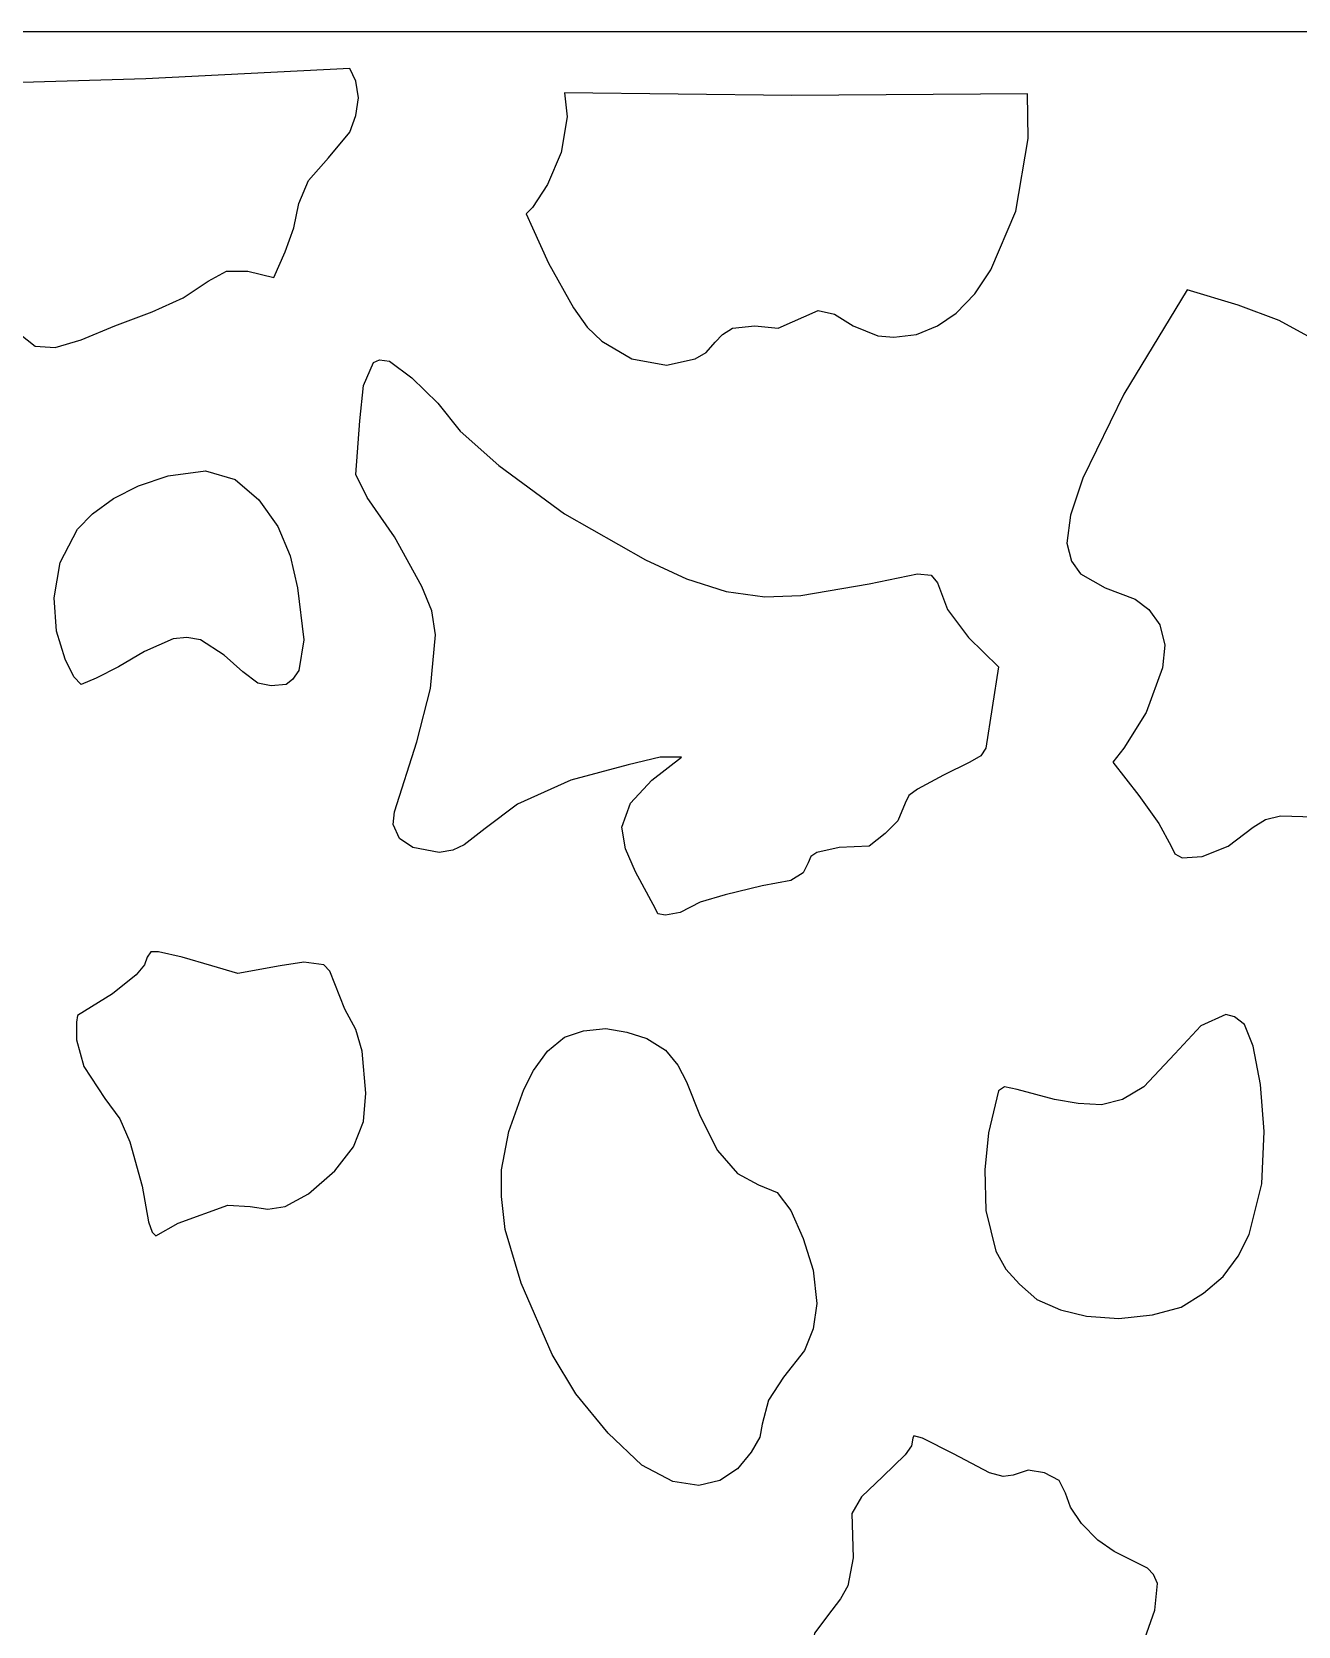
# Model space of a CAD drawing. Header units: centimetres. Extents: x 14.6 to 27.5, y -9.5 to 9.4.
# Drawn here: x 22.965 to 25.328, y 6.43 to 9.406 of the extents above; entities that cross this region are included whole.
import ezdxf

# ---------------------------------------------------------------- set-up
doc = ezdxf.new("R2010")
doc.units = ezdxf.units.CM
doc.header["$MEASUREMENT"] = 0
doc.layers.add('layer 1', color=7, linetype='Continuous')

msp = doc.modelspace()

# ---------------------------------------------------------------- linework, layer by layer
at = {"layer": 'layer 1', "color": 250}
for points, knots in [([(27.5, -9.49904), (27.5, -9.49904), (21.19814, -9.50001), (21.19814, -9.50001), (21.19814, -9.50001), (21.19814, -9.50001), (21.19814, 9.40559), (21.19814, 9.40559), (21.19814, 9.40559), (21.19814, 9.40559), (27.5, 9.40559), (27.5, 9.40559), (27.5, 9.40559), (27.5, 9.40559), (27.5, -9.49904), (27.5, -9.49904)], [0, 0, 0, 0, 0.2, 0.2, 0.2, 0.2, 0.4, 0.4, 0.4, 0.4, 0.6, 0.6, 0.6, 0.6, 1, 1, 1, 1]), ([(23.55854, 9.33722), (23.55854, 9.33722), (23.57009, 9.31339), (23.57009, 9.31339), (23.57009, 9.31339), (23.57009, 9.31339), (23.57464, 9.2824), (23.57464, 9.2824), (23.57464, 9.2824), (23.57464, 9.2824), (23.57009, 9.24927), (23.57009, 9.24927), (23.57009, 9.24927), (23.57009, 9.24927), (23.55854, 9.21828), (23.55854, 9.21828), (23.55854, 9.21828), (23.55854, 9.21828), (23.51897, 9.17082), (23.51897, 9.17082), (23.51897, 9.17082), (23.51897, 9.17082), (23.48186, 9.12801), (23.48186, 9.12801), (23.48186, 9.12801), (23.48186, 9.12801), (23.46331, 9.08521), (23.46331, 9.08521), (23.46331, 9.08521), (23.46331, 9.08521), (23.4542, 9.04007), (23.4542, 9.04007), (23.4542, 9.04007), (23.4542, 9.04007), (23.43775, 8.99494), (23.43775, 8.99494), (23.43775, 8.99494), (23.43775, 8.99494), (23.41709, 8.94748), (23.41709, 8.94748), (23.41709, 8.94748), (23.41709, 8.94748), (23.36843, 8.9593), (23.36843, 8.9593), (23.36843, 8.9593), (23.36843, 8.9593), (23.32887, 8.9593), (23.32887, 8.9593), (23.32887, 8.9593), (23.32887, 8.9593), (23.29421, 8.94031), (23.29421, 8.94031), (23.29421, 8.94031), (23.29421, 8.94031), (23.24764, 8.90932), (23.24764, 8.90932), (23.24764, 8.90932), (23.24764, 8.90932), (23.18988, 8.88317), (23.18988, 8.88317), (23.18988, 8.88317), (23.18988, 8.88317), (23.12021, 8.85702), (23.12021, 8.85702), (23.12021, 8.85702), (23.12021, 8.85702), (23.05754, 8.83087), (23.05754, 8.83087), (23.05754, 8.83087), (23.05754, 8.83087), (23.00887, 8.81673), (23.00887, 8.81673), (23.00887, 8.81673), (23.00887, 8.81673), (22.97176, 8.81906), (22.97176, 8.81906), (22.97176, 8.81906), (22.97176, 8.81906), (22.94165, 8.84288), (22.94165, 8.84288), (22.94165, 8.84288), (22.94165, 8.84288), (22.914, 8.8762), (22.914, 8.8762), (22.914, 8.8762), (22.914, 8.8762), (22.89299, 8.91416), (22.89299, 8.91416), (22.89299, 8.91416), (22.89299, 8.91416), (22.88389, 8.95213), (22.88389, 8.95213), (22.88389, 8.95213), (22.88389, 8.95213), (22.86288, 9.30855), (22.86288, 9.30855), (22.86288, 9.30855), (22.86288, 9.30855), (23.17797, 9.31804), (23.17797, 9.31804), (23.17797, 9.31804), (23.17797, 9.31804), (23.55854, 9.33722), (23.55854, 9.33722)], [0, 0, 0, 0, 0.037037, 0.037037, 0.037037, 0.037037, 0.0740741, 0.0740741, 0.0740741, 0.0740741, 0.1111111, 0.1111111, 0.1111111, 0.1111111, 0.1481481, 0.1481481, 0.1481481, 0.1481481, 0.1851852, 0.1851852, 0.1851852, 0.1851852, 0.2222222, 0.2222222, 0.2222222, 0.2222222, 0.2592593, 0.2592593, 0.2592593, 0.2592593, 0.2962963, 0.2962963, 0.2962963, 0.2962963, 0.3333333, 0.3333333, 0.3333333, 0.3333333, 0.3703704, 0.3703704, 0.3703704, 0.3703704, 0.4074074, 0.4074074, 0.4074074, 0.4074074, 0.4444444, 0.4444444, 0.4444444, 0.4444444, 0.4814815, 0.4814815, 0.4814815, 0.4814815, 0.5185185, 0.5185185, 0.5185185, 0.5185185, 0.5555556, 0.5555556, 0.5555556, 0.5555556, 0.5925926, 0.5925926, 0.5925926, 0.5925926, 0.6296296, 0.6296296, 0.6296296, 0.6296296, 0.6666667, 0.6666667, 0.6666667, 0.6666667, 0.7037037, 0.7037037, 0.7037037, 0.7037037, 0.7407407, 0.7407407, 0.7407407, 0.7407407, 0.7777778, 0.7777778, 0.7777778, 0.7777778, 0.8148148, 0.8148148, 0.8148148, 0.8148148, 0.8518519, 0.8518519, 0.8518519, 0.8518519, 0.8888889, 0.8888889, 0.8888889, 0.8888889, 0.9259259, 0.9259259, 0.9259259, 0.9259259, 1, 1, 1, 1]), ([(24.82311, 9.28976), (24.82311, 9.28976), (24.82451, 9.20647), (24.82451, 9.20647), (24.82451, 9.20647), (24.82451, 9.20647), (24.80105, 9.07107), (24.80105, 9.07107), (24.80105, 9.07107), (24.80105, 9.07107), (24.75484, 8.96162), (24.75484, 8.96162), (24.75484, 8.96162), (24.75484, 8.96162), (24.72473, 8.91649), (24.72473, 8.91649), (24.72473, 8.91649), (24.72473, 8.91649), (24.69007, 8.88085), (24.69007, 8.88085), (24.69007, 8.88085), (24.69007, 8.88085), (24.65506, 8.85702), (24.65506, 8.85702), (24.65506, 8.85702), (24.65506, 8.85702), (24.61585, 8.84056), (24.61585, 8.84056), (24.61585, 8.84056), (24.61585, 8.84056), (24.57383, 8.83571), (24.57383, 8.83571), (24.57383, 8.83571), (24.57383, 8.83571), (24.54373, 8.83804), (24.54373, 8.83804), (24.54373, 8.83804), (24.54373, 8.83804), (24.49751, 8.85702), (24.49751, 8.85702), (24.49751, 8.85702), (24.49751, 8.85702), (24.46285, 8.87852), (24.46285, 8.87852), (24.46285, 8.87852), (24.46285, 8.87852), (24.43239, 8.88569), (24.43239, 8.88569), (24.43239, 8.88569), (24.43239, 8.88569), (24.35817, 8.85237), (24.35817, 8.85237), (24.35817, 8.85237), (24.35817, 8.85237), (24.31441, 8.85702), (24.31441, 8.85702), (24.31441, 8.85702), (24.31441, 8.85702), (24.2724, 8.85237), (24.2724, 8.85237), (24.2724, 8.85237), (24.2724, 8.85237), (24.25384, 8.84056), (24.25384, 8.84056), (24.25384, 8.84056), (24.25384, 8.84056), (24.24019, 8.82622), (24.24019, 8.82622), (24.24019, 8.82622), (24.24019, 8.82622), (24.22373, 8.80724), (24.22373, 8.80724), (24.22373, 8.80724), (24.22373, 8.80724), (24.20308, 8.79523), (24.20308, 8.79523), (24.20308, 8.79523), (24.20308, 8.79523), (24.14951, 8.78341), (24.14951, 8.78341), (24.14951, 8.78341), (24.14951, 8.78341), (24.08474, 8.79523), (24.08474, 8.79523), (24.08474, 8.79523), (24.08474, 8.79523), (24.02907, 8.82855), (24.02907, 8.82855), (24.02907, 8.82855), (24.02907, 8.82855), (24.00142, 8.8547), (24.00142, 8.8547), (24.00142, 8.8547), (24.00142, 8.8547), (23.97586, 8.89034), (23.97586, 8.89034), (23.97586, 8.89034), (23.97586, 8.89034), (23.92929, 8.97363), (23.92929, 8.97363), (23.92929, 8.97363), (23.92929, 8.97363), (23.89919, 9.04007), (23.89919, 9.04007), (23.89919, 9.04007), (23.89919, 9.04007), (23.88763, 9.06622), (23.88763, 9.06622), (23.88763, 9.06622), (23.88763, 9.06622), (23.89919, 9.07804), (23.89919, 9.07804), (23.89919, 9.07804), (23.89919, 9.07804), (23.92719, 9.12085), (23.92719, 9.12085), (23.92719, 9.12085), (23.92719, 9.12085), (23.95275, 9.18032), (23.95275, 9.18032), (23.95275, 9.18032), (23.95275, 9.18032), (23.9643, 9.24676), (23.9643, 9.24676), (23.9643, 9.24676), (23.9643, 9.24676), (23.9594, 9.29189), (23.9594, 9.29189), (23.9594, 9.29189), (23.9594, 9.29189), (24.38338, 9.28685), (24.38338, 9.28685), (24.38338, 9.28685), (24.38338, 9.28685), (24.82311, 9.28976), (24.82311, 9.28976)], [0, 0, 0, 0, 0.0285714, 0.0285714, 0.0285714, 0.0285714, 0.0571429, 0.0571429, 0.0571429, 0.0571429, 0.0857143, 0.0857143, 0.0857143, 0.0857143, 0.1142857, 0.1142857, 0.1142857, 0.1142857, 0.1428571, 0.1428571, 0.1428571, 0.1428571, 0.1714286, 0.1714286, 0.1714286, 0.1714286, 0.2, 0.2, 0.2, 0.2, 0.2285714, 0.2285714, 0.2285714, 0.2285714, 0.2571429, 0.2571429, 0.2571429, 0.2571429, 0.2857143, 0.2857143, 0.2857143, 0.2857143, 0.3142857, 0.3142857, 0.3142857, 0.3142857, 0.3428571, 0.3428571, 0.3428571, 0.3428571, 0.3714286, 0.3714286, 0.3714286, 0.3714286, 0.4, 0.4, 0.4, 0.4, 0.4285714, 0.4285714, 0.4285714, 0.4285714, 0.4571429, 0.4571429, 0.4571429, 0.4571429, 0.4857143, 0.4857143, 0.4857143, 0.4857143, 0.5142857, 0.5142857, 0.5142857, 0.5142857, 0.5428571, 0.5428571, 0.5428571, 0.5428571, 0.5714286, 0.5714286, 0.5714286, 0.5714286, 0.6, 0.6, 0.6, 0.6, 0.6285714, 0.6285714, 0.6285714, 0.6285714, 0.6571429, 0.6571429, 0.6571429, 0.6571429, 0.6857143, 0.6857143, 0.6857143, 0.6857143, 0.7142857, 0.7142857, 0.7142857, 0.7142857, 0.7428571, 0.7428571, 0.7428571, 0.7428571, 0.7714286, 0.7714286, 0.7714286, 0.7714286, 0.8, 0.8, 0.8, 0.8, 0.8285714, 0.8285714, 0.8285714, 0.8285714, 0.8571429, 0.8571429, 0.8571429, 0.8571429, 0.8857143, 0.8857143, 0.8857143, 0.8857143, 0.9142857, 0.9142857, 0.9142857, 0.9142857, 0.9428571, 0.9428571, 0.9428571, 0.9428571, 1, 1, 1, 1]), ([(25.07028, 8.29915), (25.07028, 8.29915), (25.04927, 8.32763), (25.04927, 8.32763), (25.04927, 8.32763), (25.04927, 8.32763), (25.02372, 8.34661), (25.02372, 8.34661), (25.02372, 8.34661), (25.02372, 8.34661), (24.96805, 8.36811), (24.96805, 8.36811), (24.96805, 8.36811), (24.96805, 8.36811), (24.92184, 8.39426), (24.92184, 8.39426), (24.92184, 8.39426), (24.92184, 8.39426), (24.90538, 8.41789), (24.90538, 8.41789), (24.90538, 8.41789), (24.90538, 8.41789), (24.89628, 8.45121), (24.89628, 8.45121), (24.89628, 8.45121), (24.89628, 8.45121), (24.90328, 8.50351), (24.90328, 8.50351), (24.90328, 8.50351), (24.90328, 8.50351), (24.92639, 8.57247), (24.92639, 8.57247), (24.92639, 8.57247), (24.92639, 8.57247), (25.00306, 8.72937), (25.00306, 8.72937), (25.00306, 8.72937), (25.00306, 8.72937), (25.12105, 8.92424), (25.12105, 8.92424), (25.12105, 8.92424), (25.12105, 8.92424), (25.21627, 8.89557), (25.21627, 8.89557), (25.21627, 8.89557), (25.21627, 8.89557), (25.2926, 8.86709), (25.2926, 8.86709), (25.2926, 8.86709), (25.2926, 8.86709), (25.35316, 8.83378), (25.35316, 8.83378), (25.35316, 8.83378), (25.35316, 8.83378), (25.39027, 8.79581), (25.39027, 8.79581), (25.39027, 8.79581), (25.39027, 8.79581), (25.42949, 8.75068), (25.42949, 8.75068), (25.42949, 8.75068), (25.42949, 8.75068), (25.45749, 8.69121), (25.45749, 8.69121), (25.45749, 8.69121), (25.45749, 8.69121), (25.4666, 8.62477), (25.4666, 8.62477), (25.4666, 8.62477), (25.4666, 8.62477), (25.4666, 8.29431), (25.4666, 8.29431), (25.4666, 8.29431), (25.4666, 8.29431), (25.4666, 8.22554), (25.4666, 8.22554), (25.4666, 8.22554), (25.4666, 8.22554), (25.45959, 8.17324), (25.45959, 8.17324), (25.45959, 8.17324), (25.45959, 8.17324), (25.44104, 8.13993), (25.44104, 8.13993), (25.44104, 8.13993), (25.44104, 8.13993), (25.42949, 8.13276), (25.42949, 8.13276), (25.42949, 8.13276), (25.42949, 8.13276), (25.41338, 8.13276), (25.41338, 8.13276), (25.41338, 8.13276), (25.41338, 8.13276), (25.38782, 8.1376), (25.38782, 8.1376), (25.38782, 8.1376), (25.38782, 8.1376), (25.39693, 8.12579), (25.39693, 8.12579), (25.39693, 8.12579), (25.39693, 8.12579), (25.40638, 8.08763), (25.40638, 8.08763), (25.40638, 8.08763), (25.40638, 8.08763), (25.42493, 8.03784), (25.42493, 8.03784), (25.42493, 8.03784), (25.42493, 8.03784), (25.45259, 7.98787), (25.45259, 7.98787), (25.45259, 7.98787), (25.45259, 7.98787), (25.4736, 7.94506), (25.4736, 7.94506), (25.4736, 7.94506), (25.4736, 7.94506), (25.47115, 7.93072), (25.47115, 7.93072), (25.47115, 7.93072), (25.47115, 7.93072), (25.45749, 7.92608), (25.45749, 7.92608), (25.45749, 7.92608), (25.45749, 7.92608), (25.41338, 7.93072), (25.41338, 7.93072), (25.41338, 7.93072), (25.41338, 7.93072), (25.35771, 7.94041), (25.35771, 7.94041), (25.35771, 7.94041), (25.35771, 7.94041), (25.29505, 7.94273), (25.29505, 7.94273), (25.29505, 7.94273), (25.29505, 7.94273), (25.26739, 7.93557), (25.26739, 7.93557), (25.26739, 7.93557), (25.26739, 7.93557), (25.24393, 7.92123), (25.24393, 7.92123), (25.24393, 7.92123), (25.24393, 7.92123), (25.19772, 7.88559), (25.19772, 7.88559), (25.19772, 7.88559), (25.19772, 7.88559), (25.14905, 7.86661), (25.14905, 7.86661), (25.14905, 7.86661), (25.14905, 7.86661), (25.11194, 7.86428), (25.11194, 7.86428), (25.11194, 7.86428), (25.11194, 7.86428), (25.09794, 7.87145), (25.09794, 7.87145), (25.09794, 7.87145), (25.09794, 7.87145), (25.09094, 7.88559), (25.09094, 7.88559), (25.09094, 7.88559), (25.09094, 7.88559), (25.06783, 7.9284), (25.06783, 7.9284), (25.06783, 7.9284), (25.06783, 7.9284), (25.03072, 7.9807), (25.03072, 7.9807), (25.03072, 7.9807), (25.03072, 7.9807), (24.98205, 8.04249), (24.98205, 8.04249), (24.98205, 8.04249), (24.98205, 8.04249), (25.00306, 8.06864), (25.00306, 8.06864), (25.00306, 8.06864), (25.00306, 8.06864), (25.04472, 8.13528), (25.04472, 8.13528), (25.04472, 8.13528), (25.04472, 8.13528), (25.07483, 8.21838), (25.07483, 8.21838), (25.07483, 8.21838), (25.07483, 8.21838), (25.07938, 8.26119), (25.07938, 8.26119), (25.07938, 8.26119), (25.07938, 8.26119), (25.07028, 8.29915), (25.07028, 8.29915)], [0, 0, 0, 0, 0.02, 0.02, 0.02, 0.02, 0.04, 0.04, 0.04, 0.04, 0.06, 0.06, 0.06, 0.06, 0.08, 0.08, 0.08, 0.08, 0.1, 0.1, 0.1, 0.1, 0.12, 0.12, 0.12, 0.12, 0.14, 0.14, 0.14, 0.14, 0.16, 0.16, 0.16, 0.16, 0.18, 0.18, 0.18, 0.18, 0.2, 0.2, 0.2, 0.2, 0.22, 0.22, 0.22, 0.22, 0.24, 0.24, 0.24, 0.24, 0.26, 0.26, 0.26, 0.26, 0.28, 0.28, 0.28, 0.28, 0.3, 0.3, 0.3, 0.3, 0.32, 0.32, 0.32, 0.32, 0.34, 0.34, 0.34, 0.34, 0.36, 0.36, 0.36, 0.36, 0.38, 0.38, 0.38, 0.38, 0.4, 0.4, 0.4, 0.4, 0.42, 0.42, 0.42, 0.42, 0.44, 0.44, 0.44, 0.44, 0.46, 0.46, 0.46, 0.46, 0.48, 0.48, 0.48, 0.48, 0.5, 0.5, 0.5, 0.5, 0.52, 0.52, 0.52, 0.52, 0.54, 0.54, 0.54, 0.54, 0.56, 0.56, 0.56, 0.56, 0.58, 0.58, 0.58, 0.58, 0.6, 0.6, 0.6, 0.6, 0.62, 0.62, 0.62, 0.62, 0.64, 0.64, 0.64, 0.64, 0.66, 0.66, 0.66, 0.66, 0.68, 0.68, 0.68, 0.68, 0.7, 0.7, 0.7, 0.7, 0.72, 0.72, 0.72, 0.72, 0.74, 0.74, 0.74, 0.74, 0.76, 0.76, 0.76, 0.76, 0.78, 0.78, 0.78, 0.78, 0.8, 0.8, 0.8, 0.8, 0.82, 0.82, 0.82, 0.82, 0.84, 0.84, 0.84, 0.84, 0.86, 0.86, 0.86, 0.86, 0.88, 0.88, 0.88, 0.88, 0.9, 0.9, 0.9, 0.9, 0.92, 0.92, 0.92, 0.92, 0.94, 0.94, 0.94, 0.94, 0.96, 0.96, 0.96, 0.96, 1, 1, 1, 1]), ([(23.57009, 8.57964), (23.57009, 8.57964), (23.59074, 8.53683), (23.59074, 8.53683), (23.59074, 8.53683), (23.59074, 8.53683), (23.64186, 8.46322), (23.64186, 8.46322), (23.64186, 8.46322), (23.64186, 8.46322), (23.69297, 8.37043), (23.69297, 8.37043), (23.69297, 8.37043), (23.69297, 8.37043), (23.71153, 8.3253), (23.71153, 8.3253), (23.71153, 8.3253), (23.71153, 8.3253), (23.71853, 8.28017), (23.71853, 8.28017), (23.71853, 8.28017), (23.71853, 8.28017), (23.70908, 8.18041), (23.70908, 8.18041), (23.70908, 8.18041), (23.70908, 8.18041), (23.68352, 8.08046), (23.68352, 8.08046), (23.68352, 8.08046), (23.68352, 8.08046), (23.64186, 7.9499), (23.64186, 7.9499), (23.64186, 7.9499), (23.64186, 7.9499), (23.63976, 7.92608), (23.63976, 7.92608), (23.63976, 7.92608), (23.63976, 7.92608), (23.65131, 7.89993), (23.65131, 7.89993), (23.65131, 7.89993), (23.65131, 7.89993), (23.67652, 7.88327), (23.67652, 7.88327), (23.67652, 7.88327), (23.67652, 7.88327), (23.72553, 7.87378), (23.72553, 7.87378), (23.72553, 7.87378), (23.72553, 7.87378), (23.75074, 7.87862), (23.75074, 7.87862), (23.75074, 7.87862), (23.75074, 7.87862), (23.77175, 7.88811), (23.77175, 7.88811), (23.77175, 7.88811), (23.77175, 7.88811), (23.81131, 7.91891), (23.81131, 7.91891), (23.81131, 7.91891), (23.81131, 7.91891), (23.87153, 7.96404), (23.87153, 7.96404), (23.87153, 7.96404), (23.87153, 7.96404), (23.97131, 8.00918), (23.97131, 8.00918), (23.97131, 8.00918), (23.97131, 8.00918), (24.07774, 8.03784), (24.07774, 8.03784), (24.07774, 8.03784), (24.07774, 8.03784), (24.13796, 8.05198), (24.13796, 8.05198), (24.13796, 8.05198), (24.13796, 8.05198), (24.17752, 8.05198), (24.17752, 8.05198), (24.17752, 8.05198), (24.17752, 8.05198), (24.12185, 8.00918), (24.12185, 8.00918), (24.12185, 8.00918), (24.12185, 8.00918), (24.08229, 7.96637), (24.08229, 7.96637), (24.08229, 7.96637), (24.08229, 7.96637), (24.06618, 7.92123), (24.06618, 7.92123), (24.06618, 7.92123), (24.06618, 7.92123), (24.07319, 7.88094), (24.07319, 7.88094), (24.07319, 7.88094), (24.07319, 7.88094), (24.09174, 7.83813), (24.09174, 7.83813), (24.09174, 7.83813), (24.09174, 7.83813), (24.12885, 7.76917), (24.12885, 7.76917), (24.12885, 7.76917), (24.12885, 7.76917), (24.1334, 7.75968), (24.1334, 7.75968), (24.1334, 7.75968), (24.1334, 7.75968), (24.14741, 7.75736), (24.14741, 7.75736), (24.14741, 7.75736), (24.14741, 7.75736), (24.17507, 7.76201), (24.17507, 7.76201), (24.17507, 7.76201), (24.17507, 7.76201), (24.21218, 7.78118), (24.21218, 7.78118), (24.21218, 7.78118), (24.21218, 7.78118), (24.25874, 7.79533), (24.25874, 7.79533), (24.25874, 7.79533), (24.25874, 7.79533), (24.32806, 7.81198), (24.32806, 7.81198), (24.32806, 7.81198), (24.32806, 7.81198), (24.38163, 7.82148), (24.38163, 7.82148), (24.38163, 7.82148), (24.38163, 7.82148), (24.40473, 7.83581), (24.40473, 7.83581), (24.40473, 7.83581), (24.40473, 7.83581), (24.41384, 7.85479), (24.41384, 7.85479), (24.41384, 7.85479), (24.41384, 7.85479), (24.41874, 7.86661), (24.41874, 7.86661), (24.41874, 7.86661), (24.41874, 7.86661), (24.43029, 7.87378), (24.43029, 7.87378), (24.43029, 7.87378), (24.43029, 7.87378), (24.47195, 7.88327), (24.47195, 7.88327), (24.47195, 7.88327), (24.47195, 7.88327), (24.52762, 7.88559), (24.52762, 7.88559), (24.52762, 7.88559), (24.52762, 7.88559), (24.55773, 7.90942), (24.55773, 7.90942), (24.55773, 7.90942), (24.55773, 7.90942), (24.58084, 7.93324), (24.58084, 7.93324), (24.58084, 7.93324), (24.58084, 7.93324), (24.59484, 7.96637), (24.59484, 7.96637), (24.59484, 7.96637), (24.59484, 7.96637), (24.60184, 7.9807), (24.60184, 7.9807), (24.60184, 7.9807), (24.60184, 7.9807), (24.61795, 7.99252), (24.61795, 7.99252), (24.61795, 7.99252), (24.61795, 7.99252), (24.66661, 8.01867), (24.66661, 8.01867), (24.66661, 8.01867), (24.66661, 8.01867), (24.71528, 8.04249), (24.71528, 8.04249), (24.71528, 8.04249), (24.71528, 8.04249), (24.73628, 8.05431), (24.73628, 8.05431), (24.73628, 8.05431), (24.73628, 8.05431), (24.74538, 8.06864), (24.74538, 8.06864), (24.74538, 8.06864), (24.74538, 8.06864), (24.76884, 8.2207), (24.76884, 8.2207), (24.76884, 8.2207), (24.76884, 8.2207), (24.71318, 8.27533), (24.71318, 8.27533), (24.71318, 8.27533), (24.71318, 8.27533), (24.67361, 8.32763), (24.67361, 8.32763), (24.67361, 8.32763), (24.67361, 8.32763), (24.65506, 8.3776), (24.65506, 8.3776), (24.65506, 8.3776), (24.65506, 8.3776), (24.6435, 8.39174), (24.6435, 8.39174), (24.6435, 8.39174), (24.6435, 8.39174), (24.61795, 8.39426), (24.61795, 8.39426), (24.61795, 8.39426), (24.61795, 8.39426), (24.52762, 8.37528), (24.52762, 8.37528), (24.52762, 8.37528), (24.52762, 8.37528), (24.40018, 8.35378), (24.40018, 8.35378), (24.40018, 8.35378), (24.40018, 8.35378), (24.33296, 8.35145), (24.33296, 8.35145), (24.33296, 8.35145), (24.33296, 8.35145), (24.26084, 8.36094), (24.26084, 8.36094), (24.26084, 8.36094), (24.26084, 8.36094), (24.18662, 8.38477), (24.18662, 8.38477), (24.18662, 8.38477), (24.18662, 8.38477), (24.1103, 8.42041), (24.1103, 8.42041), (24.1103, 8.42041), (24.1103, 8.42041), (23.9594, 8.50583), (23.9594, 8.50583), (23.9594, 8.50583), (23.9594, 8.50583), (23.83652, 8.59629), (23.83652, 8.59629), (23.83652, 8.59629), (23.83652, 8.59629), (23.76475, 8.66041), (23.76475, 8.66041), (23.76475, 8.66041), (23.76475, 8.66041), (23.72308, 8.71271), (23.72308, 8.71271), (23.72308, 8.71271), (23.72308, 8.71271), (23.67442, 8.76017), (23.67442, 8.76017), (23.67442, 8.76017), (23.67442, 8.76017), (23.63276, 8.79116), (23.63276, 8.79116), (23.63276, 8.79116), (23.63276, 8.79116), (23.6142, 8.79349), (23.6142, 8.79349), (23.6142, 8.79349), (23.6142, 8.79349), (23.60265, 8.78864), (23.60265, 8.78864), (23.60265, 8.78864), (23.60265, 8.78864), (23.58409, 8.74584), (23.58409, 8.74584), (23.58409, 8.74584), (23.58409, 8.74584), (23.57709, 8.67939), (23.57709, 8.67939), (23.57709, 8.67939), (23.57709, 8.67939), (23.57009, 8.57964), (23.57009, 8.57964)], [0, 0, 0, 0, 0.0138889, 0.0138889, 0.0138889, 0.0138889, 0.0277778, 0.0277778, 0.0277778, 0.0277778, 0.0416667, 0.0416667, 0.0416667, 0.0416667, 0.0555556, 0.0555556, 0.0555556, 0.0555556, 0.0694444, 0.0694444, 0.0694444, 0.0694444, 0.0833333, 0.0833333, 0.0833333, 0.0833333, 0.0972222, 0.0972222, 0.0972222, 0.0972222, 0.1111111, 0.1111111, 0.1111111, 0.1111111, 0.125, 0.125, 0.125, 0.125, 0.1388889, 0.1388889, 0.1388889, 0.1388889, 0.1527778, 0.1527778, 0.1527778, 0.1527778, 0.1666667, 0.1666667, 0.1666667, 0.1666667, 0.1805556, 0.1805556, 0.1805556, 0.1805556, 0.1944444, 0.1944444, 0.1944444, 0.1944444, 0.2083333, 0.2083333, 0.2083333, 0.2083333, 0.2222222, 0.2222222, 0.2222222, 0.2222222, 0.2361111, 0.2361111, 0.2361111, 0.2361111, 0.25, 0.25, 0.25, 0.25, 0.2638889, 0.2638889, 0.2638889, 0.2638889, 0.2777778, 0.2777778, 0.2777778, 0.2777778, 0.2916667, 0.2916667, 0.2916667, 0.2916667, 0.3055556, 0.3055556, 0.3055556, 0.3055556, 0.3194444, 0.3194444, 0.3194444, 0.3194444, 0.3333333, 0.3333333, 0.3333333, 0.3333333, 0.3472222, 0.3472222, 0.3472222, 0.3472222, 0.3611111, 0.3611111, 0.3611111, 0.3611111, 0.375, 0.375, 0.375, 0.375, 0.3888889, 0.3888889, 0.3888889, 0.3888889, 0.4027778, 0.4027778, 0.4027778, 0.4027778, 0.4166667, 0.4166667, 0.4166667, 0.4166667, 0.4305556, 0.4305556, 0.4305556, 0.4305556, 0.4444444, 0.4444444, 0.4444444, 0.4444444, 0.4583333, 0.4583333, 0.4583333, 0.4583333, 0.4722222, 0.4722222, 0.4722222, 0.4722222, 0.4861111, 0.4861111, 0.4861111, 0.4861111, 0.5, 0.5, 0.5, 0.5, 0.5138889, 0.5138889, 0.5138889, 0.5138889, 0.5277778, 0.5277778, 0.5277778, 0.5277778, 0.5416667, 0.5416667, 0.5416667, 0.5416667, 0.5555556, 0.5555556, 0.5555556, 0.5555556, 0.5694444, 0.5694444, 0.5694444, 0.5694444, 0.5833333, 0.5833333, 0.5833333, 0.5833333, 0.5972222, 0.5972222, 0.5972222, 0.5972222, 0.6111111, 0.6111111, 0.6111111, 0.6111111, 0.625, 0.625, 0.625, 0.625, 0.6388889, 0.6388889, 0.6388889, 0.6388889, 0.6527778, 0.6527778, 0.6527778, 0.6527778, 0.6666667, 0.6666667, 0.6666667, 0.6666667, 0.6805556, 0.6805556, 0.6805556, 0.6805556, 0.6944444, 0.6944444, 0.6944444, 0.6944444, 0.7083333, 0.7083333, 0.7083333, 0.7083333, 0.7222222, 0.7222222, 0.7222222, 0.7222222, 0.7361111, 0.7361111, 0.7361111, 0.7361111, 0.75, 0.75, 0.75, 0.75, 0.7638889, 0.7638889, 0.7638889, 0.7638889, 0.7777778, 0.7777778, 0.7777778, 0.7777778, 0.7916667, 0.7916667, 0.7916667, 0.7916667, 0.8055556, 0.8055556, 0.8055556, 0.8055556, 0.8194444, 0.8194444, 0.8194444, 0.8194444, 0.8333333, 0.8333333, 0.8333333, 0.8333333, 0.8472222, 0.8472222, 0.8472222, 0.8472222, 0.8611111, 0.8611111, 0.8611111, 0.8611111, 0.875, 0.875, 0.875, 0.875, 0.8888889, 0.8888889, 0.8888889, 0.8888889, 0.9027778, 0.9027778, 0.9027778, 0.9027778, 0.9166667, 0.9166667, 0.9166667, 0.9166667, 0.9305556, 0.9305556, 0.9305556, 0.9305556, 0.9444444, 0.9444444, 0.9444444, 0.9444444, 0.9583333, 0.9583333, 0.9583333, 0.9583333, 0.9722222, 0.9722222, 0.9722222, 0.9722222, 1, 1, 1, 1]), ([(23.05754, 8.18738), (23.05754, 8.18738), (23.08555, 8.19939), (23.08555, 8.19939), (23.08555, 8.19939), (23.08555, 8.19939), (23.12721, 8.2207), (23.12721, 8.2207), (23.12721, 8.2207), (23.12721, 8.2207), (23.17587, 8.24918), (23.17587, 8.24918), (23.17587, 8.24918), (23.17587, 8.24918), (23.22909, 8.273), (23.22909, 8.273), (23.22909, 8.273), (23.22909, 8.273), (23.25465, 8.27533), (23.25465, 8.27533), (23.25465, 8.27533), (23.25465, 8.27533), (23.2802, 8.27068), (23.2802, 8.27068), (23.2802, 8.27068), (23.2802, 8.27068), (23.32432, 8.2422), (23.32432, 8.2422), (23.32432, 8.2422), (23.32432, 8.2422), (23.35898, 8.21121), (23.35898, 8.21121), (23.35898, 8.21121), (23.35898, 8.21121), (23.38698, 8.1899), (23.38698, 8.1899), (23.38698, 8.1899), (23.38698, 8.1899), (23.41219, 8.18506), (23.41219, 8.18506), (23.41219, 8.18506), (23.41219, 8.18506), (23.4402, 8.18738), (23.4402, 8.18738), (23.4402, 8.18738), (23.4402, 8.18738), (23.45175, 8.19688), (23.45175, 8.19688), (23.45175, 8.19688), (23.45175, 8.19688), (23.46331, 8.21353), (23.46331, 8.21353), (23.46331, 8.21353), (23.46331, 8.21353), (23.47276, 8.27068), (23.47276, 8.27068), (23.47276, 8.27068), (23.47276, 8.27068), (23.46121, 8.36811), (23.46121, 8.36811), (23.46121, 8.36811), (23.46121, 8.36811), (23.4472, 8.42758), (23.4472, 8.42758), (23.4472, 8.42758), (23.4472, 8.42758), (23.4241, 8.4822), (23.4241, 8.4822), (23.4241, 8.4822), (23.4241, 8.4822), (23.38909, 8.53198), (23.38909, 8.53198), (23.38909, 8.53198), (23.38909, 8.53198), (23.34497, 8.57014), (23.34497, 8.57014), (23.34497, 8.57014), (23.34497, 8.57014), (23.28966, 8.58661), (23.28966, 8.58661), (23.28966, 8.58661), (23.28966, 8.58661), (23.21999, 8.57712), (23.21999, 8.57712), (23.21999, 8.57712), (23.21999, 8.57712), (23.16432, 8.55813), (23.16432, 8.55813), (23.16432, 8.55813), (23.16432, 8.55813), (23.11776, 8.5345), (23.11776, 8.5345), (23.11776, 8.5345), (23.11776, 8.5345), (23.07854, 8.50583), (23.07854, 8.50583), (23.07854, 8.50583), (23.07854, 8.50583), (23.05054, 8.47736), (23.05054, 8.47736), (23.05054, 8.47736), (23.05054, 8.47736), (23.01833, 8.41557), (23.01833, 8.41557), (23.01833, 8.41557), (23.01833, 8.41557), (23.00677, 8.34913), (23.00677, 8.34913), (23.00677, 8.34913), (23.00677, 8.34913), (23.01132, 8.28734), (23.01132, 8.28734), (23.01132, 8.28734), (23.01132, 8.28734), (23.02743, 8.23504), (23.02743, 8.23504), (23.02743, 8.23504), (23.02743, 8.23504), (23.04388, 8.20172), (23.04388, 8.20172), (23.04388, 8.20172), (23.04388, 8.20172), (23.05754, 8.18738), (23.05754, 8.18738)], [0, 0, 0, 0, 0.03125, 0.03125, 0.03125, 0.03125, 0.0625, 0.0625, 0.0625, 0.0625, 0.09375, 0.09375, 0.09375, 0.09375, 0.125, 0.125, 0.125, 0.125, 0.15625, 0.15625, 0.15625, 0.15625, 0.1875, 0.1875, 0.1875, 0.1875, 0.21875, 0.21875, 0.21875, 0.21875, 0.25, 0.25, 0.25, 0.25, 0.28125, 0.28125, 0.28125, 0.28125, 0.3125, 0.3125, 0.3125, 0.3125, 0.34375, 0.34375, 0.34375, 0.34375, 0.375, 0.375, 0.375, 0.375, 0.40625, 0.40625, 0.40625, 0.40625, 0.4375, 0.4375, 0.4375, 0.4375, 0.46875, 0.46875, 0.46875, 0.46875, 0.5, 0.5, 0.5, 0.5, 0.53125, 0.53125, 0.53125, 0.53125, 0.5625, 0.5625, 0.5625, 0.5625, 0.59375, 0.59375, 0.59375, 0.59375, 0.625, 0.625, 0.625, 0.625, 0.65625, 0.65625, 0.65625, 0.65625, 0.6875, 0.6875, 0.6875, 0.6875, 0.71875, 0.71875, 0.71875, 0.71875, 0.75, 0.75, 0.75, 0.75, 0.78125, 0.78125, 0.78125, 0.78125, 0.8125, 0.8125, 0.8125, 0.8125, 0.84375, 0.84375, 0.84375, 0.84375, 0.875, 0.875, 0.875, 0.875, 0.90625, 0.90625, 0.90625, 0.90625, 0.9375, 0.9375, 0.9375, 0.9375, 1, 1, 1, 1]), ([(23.19688, 7.15842), (23.19688, 7.15842), (23.18988, 7.16559), (23.18988, 7.16559), (23.18988, 7.16559), (23.18988, 7.16559), (23.18287, 7.18457), (23.18287, 7.18457), (23.18287, 7.18457), (23.18287, 7.18457), (23.17132, 7.25121), (23.17132, 7.25121), (23.17132, 7.25121), (23.17132, 7.25121), (23.14821, 7.33431), (23.14821, 7.33431), (23.14821, 7.33431), (23.14821, 7.33431), (23.12966, 7.37712), (23.12966, 7.37712), (23.12966, 7.37712), (23.12966, 7.37712), (23.10165, 7.41508), (23.10165, 7.41508), (23.10165, 7.41508), (23.10165, 7.41508), (23.06244, 7.47455), (23.06244, 7.47455), (23.06244, 7.47455), (23.06244, 7.47455), (23.04844, 7.52453), (23.04844, 7.52453), (23.04844, 7.52453), (23.04844, 7.52453), (23.04844, 7.55765), (23.04844, 7.55765), (23.04844, 7.55765), (23.04844, 7.55765), (23.05054, 7.56966), (23.05054, 7.56966), (23.05054, 7.56966), (23.05054, 7.56966), (23.11565, 7.60995), (23.11565, 7.60995), (23.11565, 7.60995), (23.11565, 7.60995), (23.15977, 7.64559), (23.15977, 7.64559), (23.15977, 7.64559), (23.15977, 7.64559), (23.17587, 7.66457), (23.17587, 7.66457), (23.17587, 7.66457), (23.17587, 7.66457), (23.18042, 7.67891), (23.18042, 7.67891), (23.18042, 7.67891), (23.18042, 7.67891), (23.18743, 7.6884), (23.18743, 7.6884), (23.18743, 7.6884), (23.18743, 7.6884), (23.20143, 7.6884), (23.20143, 7.6884), (23.20143, 7.6884), (23.20143, 7.6884), (23.24554, 7.67891), (23.24554, 7.67891), (23.24554, 7.67891), (23.24554, 7.67891), (23.30121, 7.66225), (23.30121, 7.66225), (23.30121, 7.66225), (23.30121, 7.66225), (23.34987, 7.64811), (23.34987, 7.64811), (23.34987, 7.64811), (23.34987, 7.64811), (23.42865, 7.66225), (23.42865, 7.66225), (23.42865, 7.66225), (23.42865, 7.66225), (23.47276, 7.66942), (23.47276, 7.66942), (23.47276, 7.66942), (23.47276, 7.66942), (23.50987, 7.66457), (23.50987, 7.66457), (23.50987, 7.66457), (23.50987, 7.66457), (23.52142, 7.65276), (23.52142, 7.65276), (23.52142, 7.65276), (23.52142, 7.65276), (23.53053, 7.62893), (23.53053, 7.62893), (23.53053, 7.62893), (23.53053, 7.62893), (23.54908, 7.58147), (23.54908, 7.58147), (23.54908, 7.58147), (23.54908, 7.58147), (23.57009, 7.54351), (23.57009, 7.54351), (23.57009, 7.54351), (23.57009, 7.54351), (23.58164, 7.50302), (23.58164, 7.50302), (23.58164, 7.50302), (23.58164, 7.50302), (23.58864, 7.42457), (23.58864, 7.42457), (23.58864, 7.42457), (23.58864, 7.42457), (23.58409, 7.37227), (23.58409, 7.37227), (23.58409, 7.37227), (23.58409, 7.37227), (23.56554, 7.32482), (23.56554, 7.32482), (23.56554, 7.32482), (23.56554, 7.32482), (23.53053, 7.27968), (23.53053, 7.27968), (23.53053, 7.27968), (23.53053, 7.27968), (23.48186, 7.23687), (23.48186, 7.23687), (23.48186, 7.23687), (23.48186, 7.23687), (23.43775, 7.21324), (23.43775, 7.21324), (23.43775, 7.21324), (23.43775, 7.21324), (23.40554, 7.2084), (23.40554, 7.2084), (23.40554, 7.2084), (23.40554, 7.2084), (23.37298, 7.21324), (23.37298, 7.21324), (23.37298, 7.21324), (23.37298, 7.21324), (23.33132, 7.21557), (23.33132, 7.21557), (23.33132, 7.21557), (23.33132, 7.21557), (23.23854, 7.18225), (23.23854, 7.18225), (23.23854, 7.18225), (23.23854, 7.18225), (23.19688, 7.15842), (23.19688, 7.15842)], [0, 0, 0, 0, 0.025641, 0.025641, 0.025641, 0.025641, 0.0512821, 0.0512821, 0.0512821, 0.0512821, 0.0769231, 0.0769231, 0.0769231, 0.0769231, 0.1025641, 0.1025641, 0.1025641, 0.1025641, 0.1282051, 0.1282051, 0.1282051, 0.1282051, 0.1538462, 0.1538462, 0.1538462, 0.1538462, 0.1794872, 0.1794872, 0.1794872, 0.1794872, 0.2051282, 0.2051282, 0.2051282, 0.2051282, 0.2307692, 0.2307692, 0.2307692, 0.2307692, 0.2564103, 0.2564103, 0.2564103, 0.2564103, 0.2820513, 0.2820513, 0.2820513, 0.2820513, 0.3076923, 0.3076923, 0.3076923, 0.3076923, 0.3333333, 0.3333333, 0.3333333, 0.3333333, 0.3589744, 0.3589744, 0.3589744, 0.3589744, 0.3846154, 0.3846154, 0.3846154, 0.3846154, 0.4102564, 0.4102564, 0.4102564, 0.4102564, 0.4358974, 0.4358974, 0.4358974, 0.4358974, 0.4615385, 0.4615385, 0.4615385, 0.4615385, 0.4871795, 0.4871795, 0.4871795, 0.4871795, 0.5128205, 0.5128205, 0.5128205, 0.5128205, 0.5384615, 0.5384615, 0.5384615, 0.5384615, 0.5641026, 0.5641026, 0.5641026, 0.5641026, 0.5897436, 0.5897436, 0.5897436, 0.5897436, 0.6153846, 0.6153846, 0.6153846, 0.6153846, 0.6410256, 0.6410256, 0.6410256, 0.6410256, 0.6666667, 0.6666667, 0.6666667, 0.6666667, 0.6923077, 0.6923077, 0.6923077, 0.6923077, 0.7179487, 0.7179487, 0.7179487, 0.7179487, 0.7435897, 0.7435897, 0.7435897, 0.7435897, 0.7692308, 0.7692308, 0.7692308, 0.7692308, 0.7948718, 0.7948718, 0.7948718, 0.7948718, 0.8205128, 0.8205128, 0.8205128, 0.8205128, 0.8461538, 0.8461538, 0.8461538, 0.8461538, 0.8717949, 0.8717949, 0.8717949, 0.8717949, 0.8974359, 0.8974359, 0.8974359, 0.8974359, 0.9230769, 0.9230769, 0.9230769, 0.9230769, 0.9487179, 0.9487179, 0.9487179, 0.9487179, 1, 1, 1, 1]), ([(24.76884, 7.42942), (24.76884, 7.42942), (24.78039, 7.43658), (24.78039, 7.43658), (24.78039, 7.43658), (24.78039, 7.43658), (24.8035, 7.43174), (24.8035, 7.43174), (24.8035, 7.43174), (24.8035, 7.43174), (24.87317, 7.41276), (24.87317, 7.41276), (24.87317, 7.41276), (24.87317, 7.41276), (24.91729, 7.40559), (24.91729, 7.40559), (24.91729, 7.40559), (24.91729, 7.40559), (24.96105, 7.40327), (24.96105, 7.40327), (24.96105, 7.40327), (24.96105, 7.40327), (25.00061, 7.41276), (25.00061, 7.41276), (25.00061, 7.41276), (25.00061, 7.41276), (25.04017, 7.43658), (25.04017, 7.43658), (25.04017, 7.43658), (25.04017, 7.43658), (25.09794, 7.49838), (25.09794, 7.49838), (25.09794, 7.49838), (25.09794, 7.49838), (25.1466, 7.55068), (25.1466, 7.55068), (25.1466, 7.55068), (25.1466, 7.55068), (25.19317, 7.57198), (25.19317, 7.57198), (25.19317, 7.57198), (25.19317, 7.57198), (25.20927, 7.56714), (25.20927, 7.56714), (25.20927, 7.56714), (25.20927, 7.56714), (25.22783, 7.553), (25.22783, 7.553), (25.22783, 7.553), (25.22783, 7.553), (25.24393, 7.51252), (25.24393, 7.51252), (25.24393, 7.51252), (25.24393, 7.51252), (25.25794, 7.44123), (25.25794, 7.44123), (25.25794, 7.44123), (25.25794, 7.44123), (25.26494, 7.35329), (25.26494, 7.35329), (25.26494, 7.35329), (25.26494, 7.35329), (25.26039, 7.25586), (25.26039, 7.25586), (25.26039, 7.25586), (25.26039, 7.25586), (25.23693, 7.16094), (25.23693, 7.16094), (25.23693, 7.16094), (25.23693, 7.16094), (25.21627, 7.12046), (25.21627, 7.12046), (25.21627, 7.12046), (25.21627, 7.12046), (25.18827, 7.08249), (25.18827, 7.08249), (25.18827, 7.08249), (25.18827, 7.08249), (25.15115, 7.0515), (25.15115, 7.0515), (25.15115, 7.0515), (25.15115, 7.0515), (25.10949, 7.02535), (25.10949, 7.02535), (25.10949, 7.02535), (25.10949, 7.02535), (25.05628, 7.01121), (25.05628, 7.01121), (25.05628, 7.01121), (25.05628, 7.01121), (24.99361, 7.00404), (24.99361, 7.00404), (24.99361, 7.00404), (24.99361, 7.00404), (24.93339, 7.00869), (24.93339, 7.00869), (24.93339, 7.00869), (24.93339, 7.00869), (24.88473, 7.0207), (24.88473, 7.0207), (24.88473, 7.0207), (24.88473, 7.0207), (24.84061, 7.03968), (24.84061, 7.03968), (24.84061, 7.03968), (24.84061, 7.03968), (24.80805, 7.06816), (24.80805, 7.06816), (24.80805, 7.06816), (24.80805, 7.06816), (24.7825, 7.09663), (24.7825, 7.09663), (24.7825, 7.09663), (24.7825, 7.09663), (24.76394, 7.12995), (24.76394, 7.12995), (24.76394, 7.12995), (24.76394, 7.12995), (24.74538, 7.20607), (24.74538, 7.20607), (24.74538, 7.20607), (24.74538, 7.20607), (24.74328, 7.28201), (24.74328, 7.28201), (24.74328, 7.28201), (24.74328, 7.28201), (24.75029, 7.35097), (24.75029, 7.35097), (24.75029, 7.35097), (24.75029, 7.35097), (24.76884, 7.42942), (24.76884, 7.42942)], [0, 0, 0, 0, 0.0294118, 0.0294118, 0.0294118, 0.0294118, 0.0588235, 0.0588235, 0.0588235, 0.0588235, 0.0882353, 0.0882353, 0.0882353, 0.0882353, 0.1176471, 0.1176471, 0.1176471, 0.1176471, 0.1470588, 0.1470588, 0.1470588, 0.1470588, 0.1764706, 0.1764706, 0.1764706, 0.1764706, 0.2058824, 0.2058824, 0.2058824, 0.2058824, 0.2352941, 0.2352941, 0.2352941, 0.2352941, 0.2647059, 0.2647059, 0.2647059, 0.2647059, 0.2941176, 0.2941176, 0.2941176, 0.2941176, 0.3235294, 0.3235294, 0.3235294, 0.3235294, 0.3529412, 0.3529412, 0.3529412, 0.3529412, 0.3823529, 0.3823529, 0.3823529, 0.3823529, 0.4117647, 0.4117647, 0.4117647, 0.4117647, 0.4411765, 0.4411765, 0.4411765, 0.4411765, 0.4705882, 0.4705882, 0.4705882, 0.4705882, 0.5, 0.5, 0.5, 0.5, 0.5294118, 0.5294118, 0.5294118, 0.5294118, 0.5588235, 0.5588235, 0.5588235, 0.5588235, 0.5882353, 0.5882353, 0.5882353, 0.5882353, 0.6176471, 0.6176471, 0.6176471, 0.6176471, 0.6470588, 0.6470588, 0.6470588, 0.6470588, 0.6764706, 0.6764706, 0.6764706, 0.6764706, 0.7058824, 0.7058824, 0.7058824, 0.7058824, 0.7352941, 0.7352941, 0.7352941, 0.7352941, 0.7647059, 0.7647059, 0.7647059, 0.7647059, 0.7941176, 0.7941176, 0.7941176, 0.7941176, 0.8235294, 0.8235294, 0.8235294, 0.8235294, 0.8529412, 0.8529412, 0.8529412, 0.8529412, 0.8823529, 0.8823529, 0.8823529, 0.8823529, 0.9117647, 0.9117647, 0.9117647, 0.9117647, 0.9411765, 0.9411765, 0.9411765, 0.9411765, 1, 1, 1, 1]), ([(23.84142, 7.23222), (23.84142, 7.23222), (23.84842, 7.17043), (23.84842, 7.17043), (23.84842, 7.17043), (23.84842, 7.17043), (23.87853, 7.07048), (23.87853, 7.07048), (23.87853, 7.07048), (23.87853, 7.07048), (23.9363, 6.93741), (23.9363, 6.93741), (23.9363, 6.93741), (23.9363, 6.93741), (23.98041, 6.8638), (23.98041, 6.8638), (23.98041, 6.8638), (23.98041, 6.8638), (24.04063, 6.79019), (24.04063, 6.79019), (24.04063, 6.79019), (24.04063, 6.79019), (24.1033, 6.73072), (24.1033, 6.73072), (24.1033, 6.73072), (24.1033, 6.73072), (24.16141, 6.69992), (24.16141, 6.69992), (24.16141, 6.69992), (24.16141, 6.69992), (24.21008, 6.69276), (24.21008, 6.69276), (24.21008, 6.69276), (24.21008, 6.69276), (24.24929, 6.70225), (24.24929, 6.70225), (24.24929, 6.70225), (24.24929, 6.70225), (24.28185, 6.72356), (24.28185, 6.72356), (24.28185, 6.72356), (24.28185, 6.72356), (24.30741, 6.75455), (24.30741, 6.75455), (24.30741, 6.75455), (24.30741, 6.75455), (24.32351, 6.78302), (24.32351, 6.78302), (24.32351, 6.78302), (24.32351, 6.78302), (24.32806, 6.80685), (24.32806, 6.80685), (24.32806, 6.80685), (24.32806, 6.80685), (24.33997, 6.85198), (24.33997, 6.85198), (24.33997, 6.85198), (24.33997, 6.85198), (24.36762, 6.89479), (24.36762, 6.89479), (24.36762, 6.89479), (24.36762, 6.89479), (24.40719, 6.94457), (24.40719, 6.94457), (24.40719, 6.94457), (24.40719, 6.94457), (24.42329, 6.98506), (24.42329, 6.98506), (24.42329, 6.98506), (24.42329, 6.98506), (24.43029, 7.03252), (24.43029, 7.03252), (24.43029, 7.03252), (24.43029, 7.03252), (24.42329, 7.09431), (24.42329, 7.09431), (24.42329, 7.09431), (24.42329, 7.09431), (24.40473, 7.15377), (24.40473, 7.15377), (24.40473, 7.15377), (24.40473, 7.15377), (24.38163, 7.20607), (24.38163, 7.20607), (24.38163, 7.20607), (24.38163, 7.20607), (24.35607, 7.2392), (24.35607, 7.2392), (24.35607, 7.2392), (24.35607, 7.2392), (24.32141, 7.25353), (24.32141, 7.25353), (24.32141, 7.25353), (24.32141, 7.25353), (24.28185, 7.27484), (24.28185, 7.27484), (24.28185, 7.27484), (24.28185, 7.27484), (24.24474, 7.31765), (24.24474, 7.31765), (24.24474, 7.31765), (24.24474, 7.31765), (24.21218, 7.38196), (24.21218, 7.38196), (24.21218, 7.38196), (24.21218, 7.38196), (24.18662, 7.44608), (24.18662, 7.44608), (24.18662, 7.44608), (24.18662, 7.44608), (24.17052, 7.47687), (24.17052, 7.47687), (24.17052, 7.47687), (24.17052, 7.47687), (24.14741, 7.50535), (24.14741, 7.50535), (24.14741, 7.50535), (24.14741, 7.50535), (24.11275, 7.52685), (24.11275, 7.52685), (24.11275, 7.52685), (24.11275, 7.52685), (24.07564, 7.53867), (24.07564, 7.53867), (24.07564, 7.53867), (24.07564, 7.53867), (24.03608, 7.54583), (24.03608, 7.54583), (24.03608, 7.54583), (24.03608, 7.54583), (23.99441, 7.54118), (23.99441, 7.54118), (23.99441, 7.54118), (23.99441, 7.54118), (23.9594, 7.52917), (23.9594, 7.52917), (23.9594, 7.52917), (23.9594, 7.52917), (23.92719, 7.50302), (23.92719, 7.50302), (23.92719, 7.50302), (23.92719, 7.50302), (23.90164, 7.46738), (23.90164, 7.46738), (23.90164, 7.46738), (23.90164, 7.46738), (23.88308, 7.43174), (23.88308, 7.43174), (23.88308, 7.43174), (23.88308, 7.43174), (23.85507, 7.35329), (23.85507, 7.35329), (23.85507, 7.35329), (23.85507, 7.35329), (23.84142, 7.28201), (23.84142, 7.28201), (23.84142, 7.28201), (23.84142, 7.28201), (23.84142, 7.23222), (23.84142, 7.23222)], [0, 0, 0, 0, 0.0243902, 0.0243902, 0.0243902, 0.0243902, 0.0487805, 0.0487805, 0.0487805, 0.0487805, 0.0731707, 0.0731707, 0.0731707, 0.0731707, 0.097561, 0.097561, 0.097561, 0.097561, 0.1219512, 0.1219512, 0.1219512, 0.1219512, 0.1463415, 0.1463415, 0.1463415, 0.1463415, 0.1707317, 0.1707317, 0.1707317, 0.1707317, 0.195122, 0.195122, 0.195122, 0.195122, 0.2195122, 0.2195122, 0.2195122, 0.2195122, 0.2439024, 0.2439024, 0.2439024, 0.2439024, 0.2682927, 0.2682927, 0.2682927, 0.2682927, 0.2926829, 0.2926829, 0.2926829, 0.2926829, 0.3170732, 0.3170732, 0.3170732, 0.3170732, 0.3414634, 0.3414634, 0.3414634, 0.3414634, 0.3658537, 0.3658537, 0.3658537, 0.3658537, 0.3902439, 0.3902439, 0.3902439, 0.3902439, 0.4146341, 0.4146341, 0.4146341, 0.4146341, 0.4390244, 0.4390244, 0.4390244, 0.4390244, 0.4634146, 0.4634146, 0.4634146, 0.4634146, 0.4878049, 0.4878049, 0.4878049, 0.4878049, 0.5121951, 0.5121951, 0.5121951, 0.5121951, 0.5365854, 0.5365854, 0.5365854, 0.5365854, 0.5609756, 0.5609756, 0.5609756, 0.5609756, 0.5853659, 0.5853659, 0.5853659, 0.5853659, 0.6097561, 0.6097561, 0.6097561, 0.6097561, 0.6341463, 0.6341463, 0.6341463, 0.6341463, 0.6585366, 0.6585366, 0.6585366, 0.6585366, 0.6829268, 0.6829268, 0.6829268, 0.6829268, 0.7073171, 0.7073171, 0.7073171, 0.7073171, 0.7317073, 0.7317073, 0.7317073, 0.7317073, 0.7560976, 0.7560976, 0.7560976, 0.7560976, 0.7804878, 0.7804878, 0.7804878, 0.7804878, 0.804878, 0.804878, 0.804878, 0.804878, 0.8292683, 0.8292683, 0.8292683, 0.8292683, 0.8536585, 0.8536585, 0.8536585, 0.8536585, 0.8780488, 0.8780488, 0.8780488, 0.8780488, 0.902439, 0.902439, 0.902439, 0.902439, 0.9268293, 0.9268293, 0.9268293, 0.9268293, 0.9512195, 0.9512195, 0.9512195, 0.9512195, 1, 1, 1, 1]), ([(24.60884, 6.7807), (24.60884, 6.7807), (24.61095, 6.78535), (24.61095, 6.78535), (24.61095, 6.78535), (24.61095, 6.78535), (24.6274, 6.7807), (24.6274, 6.7807), (24.6274, 6.7807), (24.6274, 6.7807), (24.68517, 6.75203), (24.68517, 6.75203), (24.68517, 6.75203), (24.68517, 6.75203), (24.75239, 6.71639), (24.75239, 6.71639), (24.75239, 6.71639), (24.75239, 6.71639), (24.77794, 6.70942), (24.77794, 6.70942), (24.77794, 6.70942), (24.77794, 6.70942), (24.7965, 6.71174), (24.7965, 6.71174), (24.7965, 6.71174), (24.7965, 6.71174), (24.82451, 6.72123), (24.82451, 6.72123), (24.82451, 6.72123), (24.82451, 6.72123), (24.85462, 6.71639), (24.85462, 6.71639), (24.85462, 6.71639), (24.85462, 6.71639), (24.88227, 6.70225), (24.88227, 6.70225), (24.88227, 6.70225), (24.88227, 6.70225), (24.89383, 6.67842), (24.89383, 6.67842), (24.89383, 6.67842), (24.89383, 6.67842), (24.90328, 6.65227), (24.90328, 6.65227), (24.90328, 6.65227), (24.90328, 6.65227), (24.92394, 6.62147), (24.92394, 6.62147), (24.92394, 6.62147), (24.92394, 6.62147), (24.95405, 6.59048), (24.95405, 6.59048), (24.95405, 6.59048), (24.95405, 6.59048), (24.98451, 6.56917), (24.98451, 6.56917), (24.98451, 6.56917), (24.98451, 6.56917), (25.04682, 6.53818), (25.04682, 6.53818), (25.04682, 6.53818), (25.04682, 6.53818), (25.05838, 6.52636), (25.05838, 6.52636), (25.05838, 6.52636), (25.05838, 6.52636), (25.06538, 6.50971), (25.06538, 6.50971), (25.06538, 6.50971), (25.06538, 6.50971), (25.06083, 6.45992), (25.06083, 6.45992), (25.06083, 6.45992), (25.06083, 6.45992), (25.00061, 6.28869), (25.00061, 6.28869), (25.00061, 6.28869), (25.00061, 6.28869), (24.9726, 6.19842), (24.9726, 6.19842), (24.9726, 6.19842), (24.9726, 6.19842), (24.9635, 6.12714), (24.9635, 6.12714), (24.9635, 6.12714), (24.9635, 6.12714), (24.9565, 6.09634), (24.9565, 6.09634), (24.9565, 6.09634), (24.9565, 6.09634), (24.94249, 6.06302), (24.94249, 6.06302), (24.94249, 6.06302), (24.94249, 6.06302), (24.89383, 5.99891), (24.89383, 5.99891), (24.89383, 5.99891), (24.89383, 5.99891), (24.85917, 5.97024), (24.85917, 5.97024), (24.85917, 5.97024), (24.85917, 5.97024), (24.82906, 5.95125), (24.82906, 5.95125), (24.82906, 5.95125), (24.82906, 5.95125), (24.7965, 5.94176), (24.7965, 5.94176), (24.7965, 5.94176), (24.7965, 5.94176), (24.76884, 5.94409), (24.76884, 5.94409), (24.76884, 5.94409), (24.76884, 5.94409), (24.67151, 5.97024), (24.67151, 5.97024), (24.67151, 5.97024), (24.67151, 5.97024), (24.6365, 5.98457), (24.6365, 5.98457), (24.6365, 5.98457), (24.6365, 5.98457), (24.62495, 5.99891), (24.62495, 5.99891), (24.62495, 5.99891), (24.62495, 5.99891), (24.61795, 6.01305), (24.61795, 6.01305), (24.61795, 6.01305), (24.61795, 6.01305), (24.59729, 6.04636), (24.59729, 6.04636), (24.59729, 6.04636), (24.59729, 6.04636), (24.55528, 6.07968), (24.55528, 6.07968), (24.55528, 6.07968), (24.55528, 6.07968), (24.50451, 6.11532), (24.50451, 6.11532), (24.50451, 6.11532), (24.50451, 6.11532), (24.49751, 6.18409), (24.49751, 6.18409), (24.49751, 6.18409), (24.49751, 6.18409), (24.48351, 6.24355), (24.48351, 6.24355), (24.48351, 6.24355), (24.48351, 6.24355), (24.46285, 6.3007), (24.46285, 6.3007), (24.46285, 6.3007), (24.46285, 6.3007), (24.43484, 6.34099), (24.43484, 6.34099), (24.43484, 6.34099), (24.43484, 6.34099), (24.42084, 6.38147), (24.42084, 6.38147), (24.42084, 6.38147), (24.42084, 6.38147), (24.42574, 6.41711), (24.42574, 6.41711), (24.42574, 6.41711), (24.42574, 6.41711), (24.45795, 6.45992), (24.45795, 6.45992), (24.45795, 6.45992), (24.45795, 6.45992), (24.4744, 6.48123), (24.4744, 6.48123), (24.4744, 6.48123), (24.4744, 6.48123), (24.48806, 6.50506), (24.48806, 6.50506), (24.48806, 6.50506), (24.48806, 6.50506), (24.49751, 6.55736), (24.49751, 6.55736), (24.49751, 6.55736), (24.49751, 6.55736), (24.49506, 6.64046), (24.49506, 6.64046), (24.49506, 6.64046), (24.49506, 6.64046), (24.51362, 6.67126), (24.51362, 6.67126), (24.51362, 6.67126), (24.51362, 6.67126), (24.55318, 6.70942), (24.55318, 6.70942), (24.55318, 6.70942), (24.55318, 6.70942), (24.59484, 6.74971), (24.59484, 6.74971), (24.59484, 6.74971), (24.59484, 6.74971), (24.60639, 6.76636), (24.60639, 6.76636), (24.60639, 6.76636), (24.60639, 6.76636), (24.60884, 6.7807), (24.60884, 6.7807)], [0, 0, 0, 0, 0.0192308, 0.0192308, 0.0192308, 0.0192308, 0.0384615, 0.0384615, 0.0384615, 0.0384615, 0.0576923, 0.0576923, 0.0576923, 0.0576923, 0.0769231, 0.0769231, 0.0769231, 0.0769231, 0.0961538, 0.0961538, 0.0961538, 0.0961538, 0.1153846, 0.1153846, 0.1153846, 0.1153846, 0.1346154, 0.1346154, 0.1346154, 0.1346154, 0.1538462, 0.1538462, 0.1538462, 0.1538462, 0.1730769, 0.1730769, 0.1730769, 0.1730769, 0.1923077, 0.1923077, 0.1923077, 0.1923077, 0.2115385, 0.2115385, 0.2115385, 0.2115385, 0.2307692, 0.2307692, 0.2307692, 0.2307692, 0.25, 0.25, 0.25, 0.25, 0.2692308, 0.2692308, 0.2692308, 0.2692308, 0.2884615, 0.2884615, 0.2884615, 0.2884615, 0.3076923, 0.3076923, 0.3076923, 0.3076923, 0.3269231, 0.3269231, 0.3269231, 0.3269231, 0.3461538, 0.3461538, 0.3461538, 0.3461538, 0.3653846, 0.3653846, 0.3653846, 0.3653846, 0.3846154, 0.3846154, 0.3846154, 0.3846154, 0.4038462, 0.4038462, 0.4038462, 0.4038462, 0.4230769, 0.4230769, 0.4230769, 0.4230769, 0.4423077, 0.4423077, 0.4423077, 0.4423077, 0.4615385, 0.4615385, 0.4615385, 0.4615385, 0.4807692, 0.4807692, 0.4807692, 0.4807692, 0.5, 0.5, 0.5, 0.5, 0.5192308, 0.5192308, 0.5192308, 0.5192308, 0.5384615, 0.5384615, 0.5384615, 0.5384615, 0.5576923, 0.5576923, 0.5576923, 0.5576923, 0.5769231, 0.5769231, 0.5769231, 0.5769231, 0.5961538, 0.5961538, 0.5961538, 0.5961538, 0.6153846, 0.6153846, 0.6153846, 0.6153846, 0.6346154, 0.6346154, 0.6346154, 0.6346154, 0.6538462, 0.6538462, 0.6538462, 0.6538462, 0.6730769, 0.6730769, 0.6730769, 0.6730769, 0.6923077, 0.6923077, 0.6923077, 0.6923077, 0.7115385, 0.7115385, 0.7115385, 0.7115385, 0.7307692, 0.7307692, 0.7307692, 0.7307692, 0.75, 0.75, 0.75, 0.75, 0.7692308, 0.7692308, 0.7692308, 0.7692308, 0.7884615, 0.7884615, 0.7884615, 0.7884615, 0.8076923, 0.8076923, 0.8076923, 0.8076923, 0.8269231, 0.8269231, 0.8269231, 0.8269231, 0.8461538, 0.8461538, 0.8461538, 0.8461538, 0.8653846, 0.8653846, 0.8653846, 0.8653846, 0.8846154, 0.8846154, 0.8846154, 0.8846154, 0.9038462, 0.9038462, 0.9038462, 0.9038462, 0.9230769, 0.9230769, 0.9230769, 0.9230769, 0.9423077, 0.9423077, 0.9423077, 0.9423077, 0.9615385, 0.9615385, 0.9615385, 0.9615385, 1, 1, 1, 1])]:
    msp.add_open_spline(points, degree=3, knots=knots, dxfattribs=at)

doc.saveas('drawing.dxf')
